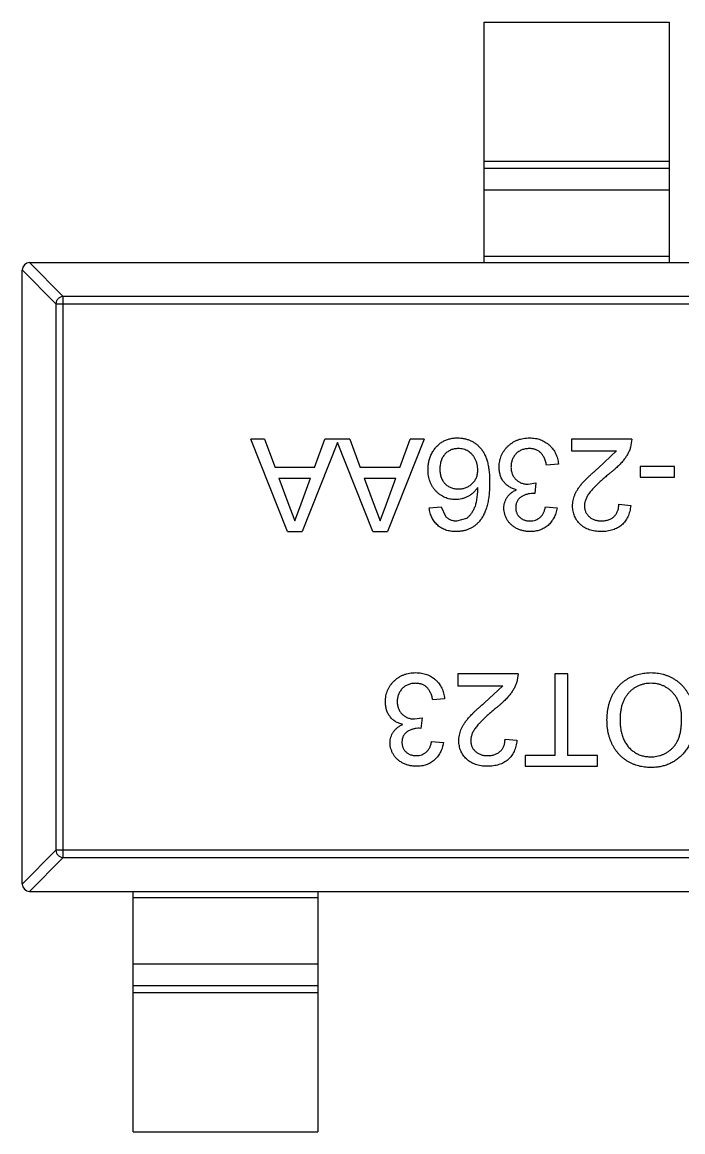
# Model space of a CAD drawing. Header units: millimetres. Extents: x -67 to 102, y -58 to 29.
# Drawn here: x 64.353 to 66.139, y -3.354 to -0.354 of the extents above; entities that cross this region are included whole.
import ezdxf

# ---------------------------------------------------------------- set-up
doc = ezdxf.new("R2010")
doc.units = ezdxf.units.MM
doc.header["$LTSCALE"] = 1.21
doc.header["$MEASUREMENT"] = 0
doc.layers.get('0').update_dxf_attribs({"linetype": 'CONTINUOUS'})

msp = doc.modelspace()

# ---------------------------------------------------------------- linework, layer by layer
at = {"color": 7, "linetype": 'Continuous'}
for p, q in [((65.6025, -1.0036), (65.6025, -0.3536)), ((65.6025, -0.3536), (66.1025, -0.3536)), ((66.1025, -0.3536), (66.1025, -1.0036)), ((65.6025, -0.7297), (66.1025, -0.7297)), ((66.1025, -0.7495), (65.6025, -0.7495)), ((66.1025, -0.8075), (65.6025, -0.8075)), ((65.6025, -0.9858), (66.1025, -0.9858)), ((64.3722, -1.0036), (64.4636, -1.095)), ((64.3725, -1.0036), (67.3325, -1.0036)), ((64.4439, -1.1147), (64.3525, -1.0233)), ((64.3525, -2.6836), (64.3525, -1.0236)), ((64.4636, -2.6122), (64.4636, -1.095)), ((67.2414, -1.095), (64.4636, -1.095)), ((64.4439, -1.1147), (64.4439, -2.5925)), ((64.4439, -1.1147), (67.2611, -1.1147)), ((65.0698, -1.7308), (64.9705, -1.4808)), ((65.0079, -1.4808), (64.9705, -1.4808)), ((65.0079, -1.4808), (65.0364, -1.5577)), ((65.205, -1.4903), (65.1095, -1.7308)), ((65.1429, -1.5577), (65.1714, -1.4808)), ((65.2387, -1.4808), (65.1714, -1.4808)), ((65.3006, -1.7308), (65.205, -1.4903)), ((65.2387, -1.4808), (65.2671, -1.5577)), ((65.4396, -1.4808), (65.3403, -1.7308)), ((65.3737, -1.5577), (65.4022, -1.4808)), ((65.4396, -1.4808), (65.4022, -1.4808)), ((65.8381, -1.4808), (65.8381, -1.5128)), ((66.0015, -1.4808), (65.8381, -1.4808)), ((66.0015, -1.4808), (65.9982, -1.503)), ((65.8381, -1.5128), (65.9604, -1.5128)), ((65.9106, -1.5592), (65.9604, -1.5128)), ((65.1429, -1.5577), (65.0364, -1.5577)), ((65.3737, -1.5577), (65.2671, -1.5577)), ((65.8028, -1.5481), (65.7708, -1.5513)), ((66.024, -1.5545), (66.024, -1.5834)), ((66.1169, -1.5545), (66.024, -1.5545)), ((66.1169, -1.5834), (66.1169, -1.5545)), ((65.047, -1.5866), (65.0713, -1.6523)), ((65.047, -1.5866), (65.1323, -1.5866)), ((65.1067, -1.6558), (65.1323, -1.5866)), ((65.2778, -1.5866), (65.3021, -1.6523)), ((65.2778, -1.5866), (65.3631, -1.5866)), ((65.3375, -1.6558), (65.3631, -1.5866)), ((66.024, -1.5834), (66.1169, -1.5834)), ((65.7215, -1.6028), (65.7422, -1.5994)), ((65.7422, -1.5994), (65.7389, -1.6282)), ((65.7389, -1.6282), (65.7343, -1.6279)), ((65.0713, -1.6523), (65.0897, -1.7019)), ((65.0897, -1.7019), (65.1067, -1.6558)), ((65.3021, -1.6523), (65.3204, -1.7019)), ((65.3204, -1.7019), (65.3375, -1.6558)), ((65.4534, -1.6667), (65.4855, -1.6635)), ((65.4855, -1.6635), (65.4971, -1.6891)), ((65.7675, -1.6635), (65.7996, -1.6667)), ((65.9663, -1.6571), (65.9983, -1.6603)), ((65.5277, -1.7019), (65.555, -1.6945)), ((65.0698, -1.7308), (65.1095, -1.7308)), ((65.3006, -1.7308), (65.3403, -1.7308)), ((65.5304, -2.1154), (65.5304, -2.1475)), ((65.6938, -2.1154), (65.5304, -2.1154)), ((65.6938, -2.1154), (65.6905, -2.1376)), ((65.7932, -2.1154), (65.7932, -2.3366)), ((65.8284, -2.1154), (65.7932, -2.1154)), ((65.8284, -2.3366), (65.8284, -2.1154)), ((65.5304, -2.1475), (65.6527, -2.1475)), ((65.6029, -2.1938), (65.6527, -2.1475)), ((65.4951, -2.1827), (65.4631, -2.1859)), ((65.4138, -2.2374), (65.4345, -2.234)), ((65.4345, -2.234), (65.4312, -2.2628)), ((65.4312, -2.2628), (65.4266, -2.2625)), ((65.4599, -2.2981), (65.4919, -2.3013)), ((65.6586, -2.2917), (65.6906, -2.2949)), ((65.7131, -2.3366), (65.7131, -2.3654)), ((65.7932, -2.3366), (65.7131, -2.3366)), ((65.9086, -2.3366), (65.8284, -2.3366)), ((65.9086, -2.3654), (65.9086, -2.3366)), ((65.7131, -2.3654), (65.9086, -2.3654)), ((64.3525, -2.6839), (64.4439, -2.5925)), ((67.2611, -2.5925), (64.4439, -2.5925)), ((64.4636, -2.6122), (64.3722, -2.7036)), ((64.4636, -2.6122), (67.2414, -2.6122)), ((64.3725, -2.7036), (67.3325, -2.7036)), ((64.6525, -3.3536), (64.6525, -2.7036)), ((65.1525, -2.7214), (64.6525, -2.7214)), ((65.1525, -2.7036), (65.1525, -3.3536)), ((64.6525, -2.8996), (65.1525, -2.8996)), ((64.6525, -2.9576), (65.1525, -2.9576)), ((65.1525, -2.9774), (64.6525, -2.9774)), ((64.6525, -3.3536), (65.1525, -3.3536))]:
    msp.add_line(p, q, dxfattribs=at)
for centre, start, end in [((64.3725, -1.0236), 90, 180), ((64.3725, -2.6836), 180, 270)]:
    msp.add_arc(centre, 0.02, start, end, dxfattribs=at)
for points, knots in [([(64.4636, -1.095), (64.4611, -1.0951), (64.456, -1.0962), (64.4496, -1.1006), (64.4452, -1.1071), (64.444, -1.1122), (64.4439, -1.1147)], [0, 0, 0, 0, 0.249032, 0.5, 0.750968, 1, 1, 1, 1]), ([(65.4502, -1.5631), (65.4504, -1.5593), (65.4506, -1.5516), (65.4526, -1.5404), (65.4558, -1.5296), (65.4596, -1.521), (65.4631, -1.5144), (65.466, -1.5098), (65.4692, -1.5055), (65.4725, -1.5014), (65.4763, -1.4977), (65.4801, -1.4943), (65.4843, -1.4912), (65.4886, -1.4883), (65.4932, -1.4858), (65.4979, -1.4836), (65.5027, -1.4817), (65.5077, -1.4802), (65.5129, -1.479), (65.5182, -1.4782), (65.5237, -1.4777), (65.5274, -1.4776), (65.5293, -1.4776)], [0, 0, 0, 0, 0.088899, 0.17544, 0.261633, 0.34801, 0.390819, 0.432814, 0.473776, 0.514166, 0.554107, 0.594121, 0.63362, 0.673585, 0.71348, 0.75336, 0.792891, 0.833007, 0.873643, 0.914893, 0.95695, 1, 1, 1, 1]), ([(65.5293, -1.4776), (65.5324, -1.4777), (65.5386, -1.4778), (65.5477, -1.4792), (65.5563, -1.4814), (65.5645, -1.4845), (65.5722, -1.4884), (65.5795, -1.4932), (65.5863, -1.499), (65.5927, -1.5056), (65.5985, -1.5132), (65.6034, -1.522), (65.6076, -1.5319), (65.6111, -1.5429), (65.6137, -1.555), (65.6155, -1.5683), (65.6167, -1.5827), (65.6168, -1.5927), (65.6169, -1.5978)], [0, 0, 0, 0, 0.056157, 0.110133, 0.162537, 0.213912, 0.265146, 0.31651, 0.369179, 0.423123, 0.479276, 0.538691, 0.601978, 0.670125, 0.74365, 0.82281, 0.908261, 1, 1, 1, 1]), ([(65.6425, -1.556), (65.6426, -1.5533), (65.6427, -1.548), (65.6439, -1.5403), (65.6457, -1.5328), (65.6483, -1.5257), (65.6516, -1.5188), (65.6556, -1.5123), (65.6604, -1.5061), (65.6659, -1.5003), (65.6718, -1.4949), (65.6783, -1.4903), (65.6851, -1.4864), (65.6924, -1.4832), (65.7, -1.4806), (65.708, -1.4788), (65.7164, -1.4778), (65.7221, -1.4777), (65.725, -1.4776)], [0, 0, 0, 0, 0.063503, 0.124805, 0.18492, 0.244376, 0.303775, 0.364133, 0.425376, 0.488388, 0.551743, 0.61386, 0.67564, 0.737737, 0.800417, 0.864658, 0.930985, 1, 1, 1, 1]), ([(65.725, -1.4776), (65.7277, -1.4776), (65.7328, -1.4777), (65.7404, -1.4787), (65.7476, -1.4802), (65.7545, -1.4824), (65.7611, -1.4851), (65.7672, -1.4886), (65.7731, -1.4925), (65.7786, -1.4971), (65.7836, -1.5022), (65.7881, -1.5077), (65.792, -1.5136), (65.7954, -1.5197), (65.7981, -1.5263), (65.8003, -1.5333), (65.8019, -1.5405), (65.8025, -1.5456), (65.8028, -1.5481)], [0, 0, 0, 0, 0.067794, 0.133464, 0.196934, 0.258481, 0.319787, 0.380431, 0.44099, 0.502867, 0.564806, 0.625526, 0.685604, 0.746041, 0.807347, 0.869717, 0.93379, 1, 1, 1, 1]), ([(65.5317, -1.5064), (65.5299, -1.5065), (65.5264, -1.5066), (65.5213, -1.5073), (65.5165, -1.5084), (65.5118, -1.5101), (65.5075, -1.5122), (65.5034, -1.5148), (65.4995, -1.5178), (65.496, -1.5214), (65.4928, -1.5253), (65.49, -1.5295), (65.4875, -1.5341), (65.4857, -1.5391), (65.4842, -1.5444), (65.483, -1.55), (65.4824, -1.5559), (65.4823, -1.56), (65.4823, -1.5621)], [0, 0, 0, 0, 0.063965, 0.124854, 0.184383, 0.242748, 0.2999, 0.357059, 0.415719, 0.475258, 0.535508, 0.596291, 0.657728, 0.721052, 0.786261, 0.853834, 0.925318, 1, 1, 1, 1]), ([(65.5849, -1.5638), (65.5848, -1.5613), (65.5846, -1.5563), (65.5832, -1.5489), (65.581, -1.5417), (65.578, -1.5347), (65.5742, -1.5282), (65.5698, -1.5225), (65.5647, -1.5176), (65.5591, -1.5135), (65.5529, -1.5103), (65.5463, -1.5081), (65.5391, -1.5067), (65.5342, -1.5065), (65.5317, -1.5064)], [0, 0, 0, 0, 0.086177, 0.171222, 0.257573, 0.34515, 0.431508, 0.513644, 0.593539, 0.672806, 0.752058, 0.831493, 0.913823, 1, 1, 1, 1]), ([(65.7239, -1.5064), (65.7221, -1.5065), (65.7185, -1.5065), (65.7133, -1.5073), (65.7084, -1.5083), (65.7038, -1.51), (65.6994, -1.512), (65.6953, -1.5144), (65.6915, -1.5173), (65.688, -1.5207), (65.6849, -1.5244), (65.6821, -1.5283), (65.6798, -1.5324), (65.6779, -1.5368), (65.6764, -1.5414), (65.6754, -1.5461), (65.6747, -1.5511), (65.6746, -1.5545), (65.6746, -1.5563)], [0, 0, 0, 0, 0.069461, 0.135658, 0.19962, 0.261651, 0.322053, 0.38234, 0.443223, 0.50493, 0.56682, 0.6276, 0.687476, 0.747351, 0.808174, 0.870133, 0.933721, 1, 1, 1, 1]), ([(65.7708, -1.5513), (65.7703, -1.5494), (65.7695, -1.5457), (65.7679, -1.5403), (65.7662, -1.5354), (65.7641, -1.5309), (65.7621, -1.5267), (65.7597, -1.5231), (65.7572, -1.5198), (65.7544, -1.5169), (65.7514, -1.5144), (65.7482, -1.5123), (65.7447, -1.5105), (65.741, -1.509), (65.7371, -1.5079), (65.7329, -1.507), (65.7285, -1.5065), (65.7254, -1.5065), (65.7239, -1.5064)], [0, 0, 0, 0, 0.082566, 0.15976, 0.233155, 0.301356, 0.365752, 0.426437, 0.484185, 0.539549, 0.593156, 0.647048, 0.701446, 0.757, 0.81384, 0.873058, 0.934963, 1, 1, 1, 1]), ([(65.9982, -1.503), (65.9971, -1.506), (65.9949, -1.5119), (65.9906, -1.5205), (65.9854, -1.5291), (65.9804, -1.536), (65.9758, -1.5416), (65.972, -1.546), (65.9677, -1.5504), (65.963, -1.555), (65.958, -1.5597), (65.9526, -1.5645), (65.9467, -1.5694), (65.9426, -1.5726), (65.9405, -1.5743)], [0, 0, 0, 0, 0.100388, 0.204407, 0.310686, 0.422157, 0.480685, 0.543238, 0.6095, 0.679555, 0.753841, 0.831641, 0.913813, 1, 1, 1, 1]), ([(65.6895, -1.6177), (65.6877, -1.6172), (65.6842, -1.6163), (65.6791, -1.6145), (65.6744, -1.6123), (65.6699, -1.6099), (65.6657, -1.607), (65.6618, -1.6038), (65.6583, -1.6003), (65.655, -1.5964), (65.652, -1.5923), (65.6495, -1.5878), (65.6474, -1.5832), (65.6455, -1.5782), (65.6442, -1.573), (65.6433, -1.5676), (65.6427, -1.5619), (65.6426, -1.558), (65.6425, -1.556)], [0, 0, 0, 0, 0.065828, 0.128938, 0.190858, 0.251186, 0.310974, 0.37005, 0.429672, 0.489507, 0.549975, 0.610075, 0.670915, 0.732909, 0.796711, 0.861825, 0.929892, 1, 1, 1, 1]), ([(65.6746, -1.5563), (65.6746, -1.5579), (65.6747, -1.5612), (65.6753, -1.5659), (65.6764, -1.5704), (65.6778, -1.5747), (65.6797, -1.5788), (65.6819, -1.5827), (65.6847, -1.5863), (65.6878, -1.5897), (65.6911, -1.5928), (65.6948, -1.5954), (65.6987, -1.5977), (65.7028, -1.5996), (65.7072, -1.601), (65.7117, -1.6021), (65.7165, -1.6027), (65.7198, -1.6027), (65.7215, -1.6028)], [0, 0, 0, 0, 0.067051, 0.13118, 0.193722, 0.254499, 0.314763, 0.375117, 0.436023, 0.498297, 0.560571, 0.621619, 0.681973, 0.742853, 0.804272, 0.867473, 0.932273, 1, 1, 1, 1]), ([(65.8413, -1.6618), (65.8413, -1.6593), (65.8415, -1.6544), (65.8426, -1.647), (65.8444, -1.6396), (65.8468, -1.6323), (65.8502, -1.6249), (65.8544, -1.6174), (65.8596, -1.6097), (65.8646, -1.6032), (65.8693, -1.5977), (65.8735, -1.5932), (65.8783, -1.5885), (65.8836, -1.5832), (65.8895, -1.5777), (65.896, -1.5718), (65.9031, -1.5656), (65.9081, -1.5614), (65.9106, -1.5592)], [0, 0, 0, 0, 0.057945, 0.116018, 0.174826, 0.234683, 0.296827, 0.364061, 0.436192, 0.51426, 0.556976, 0.604856, 0.657675, 0.715751, 0.77884, 0.847501, 0.921228, 1, 1, 1, 1]), ([(65.5241, -1.6443), (65.5216, -1.6442), (65.5166, -1.6441), (65.5094, -1.643), (65.5024, -1.6411), (65.4956, -1.6387), (65.4892, -1.6355), (65.4831, -1.6316), (65.4772, -1.6269), (65.4717, -1.6217), (65.4667, -1.6159), (65.4622, -1.6096), (65.4585, -1.6028), (65.4555, -1.5957), (65.4532, -1.5881), (65.4514, -1.5802), (65.4504, -1.5718), (65.4503, -1.566), (65.4502, -1.5631)], [0, 0, 0, 0, 0.061347, 0.121203, 0.179863, 0.238152, 0.296252, 0.35519, 0.415676, 0.478379, 0.541524, 0.603977, 0.666513, 0.729491, 0.79371, 0.859736, 0.928449, 1, 1, 1, 1]), ([(65.4823, -1.5621), (65.4823, -1.5641), (65.4824, -1.568), (65.4831, -1.5738), (65.4841, -1.5792), (65.4856, -1.5842), (65.4875, -1.589), (65.4899, -1.5934), (65.4926, -1.5975), (65.4959, -1.6012), (65.4994, -1.6045), (65.5033, -1.6075), (65.5075, -1.6099), (65.512, -1.612), (65.5168, -1.6135), (65.5219, -1.6146), (65.5273, -1.6153), (65.5311, -1.6154), (65.533, -1.6154)], [0, 0, 0, 0, 0.072229, 0.141252, 0.207439, 0.270245, 0.331238, 0.391254, 0.450152, 0.509008, 0.567734, 0.625726, 0.683708, 0.742407, 0.803094, 0.865865, 0.931379, 1, 1, 1, 1]), ([(65.533, -1.6154), (65.5347, -1.6154), (65.5382, -1.6153), (65.5434, -1.6146), (65.5483, -1.6135), (65.553, -1.6119), (65.5576, -1.6099), (65.5619, -1.6075), (65.566, -1.6045), (65.5698, -1.6012), (65.5734, -1.5975), (65.5765, -1.5935), (65.579, -1.5892), (65.5812, -1.5847), (65.5828, -1.5799), (65.584, -1.5747), (65.5847, -1.5694), (65.5848, -1.5657), (65.5849, -1.5638)], [0, 0, 0, 0, 0.064812, 0.127718, 0.189086, 0.249562, 0.309738, 0.370215, 0.431085, 0.493911, 0.55657, 0.617553, 0.678119, 0.739063, 0.801665, 0.864956, 0.93089, 1, 1, 1, 1]), ([(65.9405, -1.5743), (65.9373, -1.577), (65.9311, -1.5822), (65.9224, -1.5899), (65.9144, -1.5971), (65.9073, -1.6039), (65.901, -1.6102), (65.8955, -1.6159), (65.8908, -1.6211), (65.887, -1.626), (65.8837, -1.6307), (65.8809, -1.6352), (65.8786, -1.6397), (65.8767, -1.6441), (65.8752, -1.6485), (65.8741, -1.6529), (65.8734, -1.6572), (65.8734, -1.6601), (65.8733, -1.6615)], [0, 0, 0, 0, 0.11141, 0.214526, 0.309417, 0.396087, 0.474284, 0.544374, 0.60642, 0.660582, 0.709794, 0.756451, 0.800767, 0.843168, 0.884295, 0.923885, 0.962359, 1, 1, 1, 1]), ([(65.5849, -1.6113), (65.583, -1.614), (65.5793, -1.6192), (65.5727, -1.626), (65.5656, -1.6317), (65.5579, -1.6363), (65.5497, -1.6398), (65.5414, -1.6424), (65.5328, -1.644), (65.527, -1.6442), (65.5241, -1.6443)], [0, 0, 0, 0, 0.13549, 0.265229, 0.390778, 0.51542, 0.638317, 0.759642, 0.878902, 1, 1, 1, 1]), ([(65.555, -1.6945), (65.5571, -1.6928), (65.5614, -1.6893), (65.567, -1.6827), (65.572, -1.675), (65.5757, -1.6679), (65.5783, -1.6615), (65.58, -1.656), (65.5814, -1.65), (65.5826, -1.6433), (65.5835, -1.6362), (65.5843, -1.6284), (65.5847, -1.62), (65.5848, -1.6143), (65.5849, -1.6113)], [0, 0, 0, 0, 0.088609, 0.181893, 0.280787, 0.38702, 0.444107, 0.506454, 0.574396, 0.647656, 0.726426, 0.811458, 0.90278, 1, 1, 1, 1]), ([(65.6169, -1.5978), (65.6169, -1.6008), (65.6169, -1.6066), (65.6165, -1.6151), (65.616, -1.6233), (65.6152, -1.6312), (65.6143, -1.6389), (65.6131, -1.6462), (65.6118, -1.6532), (65.6102, -1.6598), (65.6084, -1.6663), (65.6063, -1.6723), (65.6041, -1.6781), (65.6016, -1.6836), (65.599, -1.6888), (65.5961, -1.6936), (65.593, -1.6982), (65.5908, -1.701), (65.5897, -1.7024)], [0, 0, 0, 0, 0.080034, 0.157854, 0.232564, 0.304731, 0.374384, 0.441663, 0.506048, 0.568692, 0.628715, 0.687238, 0.743227, 0.797567, 0.850239, 0.901629, 0.951067, 1, 1, 1, 1]), ([(65.6554, -1.6672), (65.6555, -1.6646), (65.6557, -1.6595), (65.6573, -1.652), (65.6601, -1.6449), (65.6638, -1.6382), (65.6687, -1.632), (65.6746, -1.6264), (65.6816, -1.6215), (65.6868, -1.619), (65.6895, -1.6177)], [0, 0, 0, 0, 0.121951, 0.240787, 0.35855, 0.479066, 0.601519, 0.727551, 0.859932, 1, 1, 1, 1]), ([(65.7343, -1.6279), (65.7313, -1.628), (65.7256, -1.6282), (65.7171, -1.63), (65.7091, -1.6329), (65.703, -1.6364), (65.6984, -1.6396), (65.6955, -1.6425), (65.6929, -1.6456), (65.691, -1.6492), (65.6893, -1.653), (65.6883, -1.6571), (65.6875, -1.6616), (65.6874, -1.6646), (65.6874, -1.6662)], [0, 0, 0, 0, 0.129789, 0.254605, 0.378435, 0.50292, 0.565018, 0.624848, 0.683448, 0.742765, 0.802757, 0.86522, 0.930779, 1, 1, 1, 1]), ([(65.5256, -1.7308), (65.5232, -1.7307), (65.5184, -1.7307), (65.5114, -1.7299), (65.5047, -1.7285), (65.4983, -1.7267), (65.4923, -1.7242), (65.4867, -1.7213), (65.4813, -1.7179), (65.4764, -1.7138), (65.4718, -1.7094), (65.4677, -1.7045), (65.4641, -1.6992), (65.461, -1.6935), (65.4583, -1.6874), (65.4562, -1.6808), (65.4545, -1.6739), (65.4538, -1.6691), (65.4534, -1.6667)], [0, 0, 0, 0, 0.068499, 0.134572, 0.198208, 0.259784, 0.319951, 0.379508, 0.438814, 0.498497, 0.558182, 0.617438, 0.677522, 0.737959, 0.80033, 0.86409, 0.930622, 1, 1, 1, 1]), ([(65.7265, -1.7308), (65.7232, -1.7307), (65.7168, -1.7305), (65.7074, -1.7288), (65.6984, -1.7261), (65.6898, -1.7224), (65.6819, -1.7178), (65.675, -1.7123), (65.669, -1.7059), (65.6641, -1.6989), (65.6602, -1.6914), (65.6574, -1.6835), (65.6557, -1.6755), (65.6555, -1.67), (65.6554, -1.6672)], [0, 0, 0, 0, 0.092054, 0.181008, 0.26913, 0.357137, 0.443549, 0.526433, 0.607453, 0.688385, 0.767854, 0.845531, 0.922529, 1, 1, 1, 1]), ([(65.6874, -1.6662), (65.6874, -1.6675), (65.6875, -1.6699), (65.688, -1.6736), (65.6889, -1.677), (65.69, -1.6803), (65.6915, -1.6835), (65.6934, -1.6864), (65.6955, -1.6892), (65.6981, -1.6918), (65.7008, -1.6942), (65.7038, -1.6963), (65.7069, -1.6981), (65.7103, -1.6994), (65.7138, -1.7006), (65.7175, -1.7014), (65.7214, -1.7019), (65.7241, -1.7019), (65.7255, -1.7019)], [0, 0, 0, 0, 0.065093, 0.127304, 0.188122, 0.247131, 0.306077, 0.365678, 0.426103, 0.487841, 0.550317, 0.611805, 0.672737, 0.734883, 0.79768, 0.862475, 0.929775, 1, 1, 1, 1]), ([(65.7255, -1.7019), (65.7282, -1.7018), (65.7333, -1.7016), (65.7408, -1.6998), (65.7475, -1.6967), (65.7525, -1.6932), (65.756, -1.6898), (65.7584, -1.6869), (65.7606, -1.6838), (65.7625, -1.6803), (65.7641, -1.6765), (65.7656, -1.6725), (65.7667, -1.6681), (65.7673, -1.665), (65.7675, -1.6635)], [0, 0, 0, 0, 0.127797, 0.246795, 0.362284, 0.477652, 0.536237, 0.59559, 0.656344, 0.719085, 0.784349, 0.852876, 0.924551, 1, 1, 1, 1]), ([(65.7996, -1.6667), (65.7991, -1.6692), (65.7981, -1.674), (65.7961, -1.681), (65.7937, -1.6876), (65.7907, -1.6938), (65.7874, -1.6995), (65.7837, -1.7048), (65.7795, -1.7097), (65.7748, -1.7141), (65.7698, -1.718), (65.7645, -1.7215), (65.7589, -1.7243), (65.753, -1.7267), (65.7468, -1.7286), (65.7403, -1.7298), (65.7335, -1.7307), (65.7288, -1.7308), (65.7265, -1.7308)], [0, 0, 0, 0, 0.071036, 0.139343, 0.204958, 0.268332, 0.330129, 0.390664, 0.450861, 0.510587, 0.570374, 0.629455, 0.687994, 0.747581, 0.807839, 0.870034, 0.93381, 1, 1, 1, 1]), ([(65.9182, -1.7308), (65.9153, -1.7307), (65.9097, -1.7306), (65.9015, -1.7297), (65.8937, -1.7281), (65.8864, -1.726), (65.8796, -1.7232), (65.8732, -1.7197), (65.8673, -1.7157), (65.8619, -1.7111), (65.8571, -1.706), (65.8529, -1.7005), (65.8493, -1.6948), (65.8463, -1.6888), (65.844, -1.6825), (65.8425, -1.6758), (65.8414, -1.6689), (65.8413, -1.6642), (65.8413, -1.6618)], [0, 0, 0, 0, 0.074712, 0.145539, 0.213339, 0.278615, 0.342094, 0.40389, 0.465063, 0.526577, 0.587328, 0.64638, 0.704345, 0.761672, 0.819418, 0.878039, 0.937796, 1, 1, 1, 1]), ([(65.8733, -1.6615), (65.8734, -1.6629), (65.8734, -1.6656), (65.8741, -1.6697), (65.875, -1.6736), (65.8764, -1.6772), (65.8782, -1.6808), (65.8804, -1.6841), (65.883, -1.6873), (65.8859, -1.6903), (65.8891, -1.6931), (65.8927, -1.6954), (65.8965, -1.6975), (65.9005, -1.6991), (65.9048, -1.7004), (65.9093, -1.7013), (65.914, -1.7018), (65.9172, -1.7019), (65.9189, -1.7019)], [0, 0, 0, 0, 0.061762, 0.121174, 0.179421, 0.236843, 0.294322, 0.353191, 0.412721, 0.474522, 0.537057, 0.599591, 0.662367, 0.725246, 0.790316, 0.857724, 0.927232, 1, 1, 1, 1]), ([(65.9983, -1.6603), (65.998, -1.6631), (65.9974, -1.6685), (65.9958, -1.6764), (65.9935, -1.6837), (65.9909, -1.6906), (65.9875, -1.6969), (65.9837, -1.7028), (65.9793, -1.708), (65.9743, -1.7128), (65.9689, -1.7171), (65.963, -1.7208), (65.9566, -1.7239), (65.9498, -1.7264), (65.9425, -1.7284), (65.9348, -1.7298), (65.9266, -1.7306), (65.921, -1.7307), (65.9182, -1.7308)], [0, 0, 0, 0, 0.070675, 0.137493, 0.201473, 0.262869, 0.32255, 0.380737, 0.43822, 0.495487, 0.553484, 0.611346, 0.670644, 0.731587, 0.794183, 0.859445, 0.928208, 1, 1, 1, 1]), ([(65.9189, -1.7019), (65.9206, -1.7019), (65.924, -1.7018), (65.929, -1.7013), (65.9337, -1.7004), (65.9382, -1.6991), (65.9424, -1.6974), (65.9463, -1.6953), (65.9499, -1.6929), (65.9533, -1.6901), (65.9563, -1.687), (65.959, -1.6836), (65.9612, -1.6798), (65.963, -1.6758), (65.9645, -1.6716), (65.9655, -1.667), (65.9661, -1.6621), (65.9662, -1.6588), (65.9663, -1.6571)], [0, 0, 0, 0, 0.070696, 0.138358, 0.20337, 0.2657, 0.327256, 0.386512, 0.445858, 0.505173, 0.56378, 0.622343, 0.680824, 0.739795, 0.800801, 0.864239, 0.930631, 1, 1, 1, 1]), ([(65.4971, -1.6891), (65.4981, -1.6901), (65.5002, -1.6922), (65.5036, -1.6948), (65.5071, -1.697), (65.5109, -1.6988), (65.5148, -1.7002), (65.519, -1.7012), (65.5233, -1.7018), (65.5262, -1.7019), (65.5277, -1.7019)], [0, 0, 0, 0, 0.128545, 0.252818, 0.375212, 0.497113, 0.618546, 0.742222, 0.869458, 1, 1, 1, 1]), ([(65.5897, -1.7024), (65.5876, -1.7047), (65.5837, -1.7091), (65.5769, -1.7149), (65.5696, -1.7199), (65.5618, -1.7239), (65.5535, -1.727), (65.5446, -1.7292), (65.5353, -1.7305), (65.5289, -1.7307), (65.5256, -1.7308)], [0, 0, 0, 0, 0.125625, 0.247619, 0.368528, 0.488104, 0.609878, 0.735382, 0.864448, 1, 1, 1, 1]), ([(65.3349, -2.1906), (65.3349, -2.1879), (65.335, -2.1826), (65.3362, -2.1749), (65.338, -2.1674), (65.3406, -2.1603), (65.3439, -2.1534), (65.3479, -2.1469), (65.3527, -2.1407), (65.3582, -2.1349), (65.3641, -2.1295), (65.3706, -2.1249), (65.3774, -2.121), (65.3847, -2.1178), (65.3923, -2.1153), (65.4003, -2.1135), (65.4087, -2.1124), (65.4144, -2.1123), (65.4173, -2.1122)], [0, 0, 0, 0, 0.063503, 0.124805, 0.18492, 0.244376, 0.303775, 0.364133, 0.425376, 0.488388, 0.551743, 0.61386, 0.67564, 0.737737, 0.800417, 0.864658, 0.930985, 1, 1, 1, 1]), ([(65.4173, -2.1122), (65.42, -2.1123), (65.4251, -2.1123), (65.4327, -2.1134), (65.4399, -2.1148), (65.4468, -2.117), (65.4534, -2.1197), (65.4596, -2.1232), (65.4654, -2.1272), (65.4709, -2.1318), (65.4759, -2.1368), (65.4804, -2.1423), (65.4843, -2.1482), (65.4877, -2.1543), (65.4904, -2.1609), (65.4926, -2.1679), (65.4942, -2.1752), (65.4948, -2.1802), (65.4951, -2.1827)], [0, 0, 0, 0, 0.067794, 0.133464, 0.196934, 0.258481, 0.319787, 0.380431, 0.44099, 0.502867, 0.564806, 0.625526, 0.685604, 0.746041, 0.807347, 0.869717, 0.93379, 1, 1, 1, 1]), ([(65.9342, -2.24), (65.9343, -2.2369), (65.9344, -2.2308), (65.9351, -2.2217), (65.9363, -2.2129), (65.9379, -2.2043), (65.9401, -2.196), (65.9427, -2.1879), (65.9458, -2.1801), (65.9493, -2.1725), (65.9533, -2.1653), (65.9577, -2.1586), (65.9626, -2.1522), (65.9677, -2.1463), (65.9734, -2.1409), (65.9794, -2.136), (65.9858, -2.1314), (65.9926, -2.1274), (65.9996, -2.1239), (66.0068, -2.1207), (66.0141, -2.1181), (66.0216, -2.1159), (66.0292, -2.1143), (66.0369, -2.1131), (66.0448, -2.1124), (66.0501, -2.1123), (66.0528, -2.1122)], [0, 0, 0, 0, 0.04756, 0.093962, 0.139112, 0.183626, 0.227457, 0.270703, 0.313611, 0.35626, 0.398366, 0.439557, 0.480045, 0.519888, 0.559658, 0.599421, 0.639208, 0.679668, 0.72002, 0.759859, 0.79956, 0.839199, 0.878956, 0.918794, 0.959083, 1, 1, 1, 1]), ([(66.0528, -2.1122), (66.0557, -2.1122), (66.0614, -2.1123), (66.0698, -2.1132), (66.078, -2.1145), (66.086, -2.1163), (66.0937, -2.1187), (66.1012, -2.1216), (66.1085, -2.125), (66.1154, -2.129), (66.1221, -2.1334), (66.1284, -2.1382), (66.1343, -2.1434), (66.1396, -2.1491), (66.1447, -2.155), (66.1493, -2.1614), (66.1535, -2.1681), (66.1572, -2.1752), (66.1606, -2.1825), (66.1634, -2.19), (66.1659, -2.1976), (66.1679, -2.2053), (66.1695, -2.2131), (66.1705, -2.221), (66.1713, -2.229), (66.1714, -2.2344), (66.1714, -2.2371)], [0, 0, 0, 0, 0.044697, 0.088534, 0.131409, 0.173814, 0.215715, 0.257247, 0.298848, 0.340604, 0.382029, 0.42297, 0.463632, 0.504048, 0.544591, 0.584964, 0.626265, 0.667979, 0.709943, 0.751382, 0.792619, 0.833948, 0.875008, 0.916446, 0.957907, 1, 1, 1, 1]), ([(65.4162, -2.141), (65.4144, -2.1411), (65.4108, -2.1411), (65.4056, -2.1419), (65.4007, -2.1429), (65.3961, -2.1446), (65.3917, -2.1466), (65.3876, -2.1491), (65.3838, -2.152), (65.3803, -2.1553), (65.3772, -2.159), (65.3744, -2.1629), (65.3721, -2.1671), (65.3702, -2.1714), (65.3687, -2.176), (65.3677, -2.1807), (65.367, -2.1857), (65.3669, -2.1891), (65.3669, -2.1909)], [0, 0, 0, 0, 0.069461, 0.135658, 0.19962, 0.261651, 0.322053, 0.38234, 0.443223, 0.50493, 0.56682, 0.6276, 0.687476, 0.747351, 0.808174, 0.870133, 0.933721, 1, 1, 1, 1]), ([(65.4631, -2.1859), (65.4626, -2.184), (65.4618, -2.1803), (65.4602, -2.1749), (65.4585, -2.17), (65.4565, -2.1655), (65.4544, -2.1614), (65.452, -2.1577), (65.4495, -2.1544), (65.4467, -2.1515), (65.4437, -2.1491), (65.4405, -2.1469), (65.437, -2.1451), (65.4333, -2.1436), (65.4294, -2.1425), (65.4252, -2.1416), (65.4208, -2.1411), (65.4177, -2.1411), (65.4162, -2.141)], [0, 0, 0, 0, 0.082566, 0.15976, 0.233155, 0.301356, 0.365752, 0.426437, 0.484185, 0.539549, 0.593156, 0.647048, 0.701446, 0.757, 0.81384, 0.873058, 0.934963, 1, 1, 1, 1]), ([(65.6905, -2.1376), (65.6894, -2.1406), (65.6873, -2.1465), (65.6829, -2.1551), (65.6777, -2.1637), (65.6727, -2.1707), (65.6681, -2.1762), (65.6643, -2.1806), (65.66, -2.185), (65.6553, -2.1896), (65.6503, -2.1943), (65.6449, -2.1991), (65.639, -2.204), (65.6349, -2.2072), (65.6328, -2.2089)], [0, 0, 0, 0, 0.100388, 0.204407, 0.310686, 0.422157, 0.480685, 0.543238, 0.6095, 0.679555, 0.753841, 0.831641, 0.913813, 1, 1, 1, 1]), ([(66.053, -2.141), (66.05, -2.1411), (66.0442, -2.1413), (66.0356, -2.1425), (66.0275, -2.1446), (66.0197, -2.1473), (66.0124, -2.1511), (66.0054, -2.1555), (65.999, -2.1608), (65.9928, -2.1668), (65.9874, -2.1736), (65.9825, -2.1811), (65.9785, -2.1894), (65.9751, -2.1982), (65.9726, -2.2078), (65.9708, -2.218), (65.9696, -2.2289), (65.9695, -2.2364), (65.9695, -2.2403)], [0, 0, 0, 0, 0.061055, 0.119545, 0.176806, 0.232956, 0.288583, 0.344667, 0.401662, 0.46054, 0.520477, 0.581213, 0.643431, 0.707961, 0.775371, 0.846414, 0.921152, 1, 1, 1, 1]), ([(66.1361, -2.2367), (66.1361, -2.2331), (66.136, -2.2261), (66.1348, -2.2158), (66.1329, -2.2061), (66.1304, -2.197), (66.127, -2.1885), (66.123, -2.1806), (66.1181, -2.1733), (66.1126, -2.1666), (66.1065, -2.1606), (66.1, -2.1553), (66.093, -2.1509), (66.0858, -2.1473), (66.0781, -2.1445), (66.07, -2.1425), (66.0616, -2.1413), (66.0559, -2.1411), (66.053, -2.141)], [0, 0, 0, 0, 0.075964, 0.148125, 0.217201, 0.2833, 0.347202, 0.4093, 0.470426, 0.531588, 0.591739, 0.650258, 0.707303, 0.764208, 0.821148, 0.879119, 0.938423, 1, 1, 1, 1]), ([(65.3818, -2.2523), (65.38, -2.2518), (65.3765, -2.2509), (65.3714, -2.2491), (65.3667, -2.2469), (65.3622, -2.2445), (65.358, -2.2416), (65.3541, -2.2385), (65.3506, -2.2349), (65.3473, -2.231), (65.3443, -2.2269), (65.3418, -2.2224), (65.3397, -2.2178), (65.3379, -2.2128), (65.3365, -2.2076), (65.3356, -2.2022), (65.335, -2.1965), (65.3349, -2.1926), (65.3349, -2.1906)], [0, 0, 0, 0, 0.065828, 0.128938, 0.190858, 0.251186, 0.310974, 0.37005, 0.429672, 0.489507, 0.549975, 0.610075, 0.670915, 0.732909, 0.796711, 0.861825, 0.929892, 1, 1, 1, 1]), ([(65.3669, -2.1909), (65.3669, -2.1925), (65.367, -2.1958), (65.3676, -2.2005), (65.3687, -2.205), (65.3701, -2.2093), (65.372, -2.2134), (65.3742, -2.2173), (65.377, -2.2209), (65.3801, -2.2243), (65.3835, -2.2274), (65.3871, -2.23), (65.391, -2.2323), (65.3951, -2.2342), (65.3995, -2.2356), (65.404, -2.2367), (65.4088, -2.2373), (65.4121, -2.2374), (65.4138, -2.2374)], [0, 0, 0, 0, 0.067051, 0.13118, 0.193722, 0.254499, 0.314763, 0.375117, 0.436023, 0.498297, 0.560571, 0.621619, 0.681973, 0.742853, 0.804272, 0.867473, 0.932273, 1, 1, 1, 1]), ([(65.5336, -2.2964), (65.5336, -2.2939), (65.5338, -2.289), (65.5349, -2.2816), (65.5367, -2.2742), (65.5391, -2.2669), (65.5425, -2.2595), (65.5467, -2.252), (65.5519, -2.2444), (65.557, -2.2378), (65.5616, -2.2324), (65.5658, -2.2279), (65.5706, -2.2231), (65.5759, -2.2178), (65.5818, -2.2123), (65.5883, -2.2064), (65.5954, -2.2002), (65.6004, -2.196), (65.6029, -2.1938)], [0, 0, 0, 0, 0.057945, 0.116018, 0.174826, 0.234683, 0.296827, 0.364061, 0.436192, 0.51426, 0.556976, 0.604856, 0.657675, 0.715751, 0.77884, 0.847501, 0.921228, 1, 1, 1, 1]), ([(65.6328, -2.2089), (65.6296, -2.2116), (65.6234, -2.2168), (65.6147, -2.2246), (65.6067, -2.2317), (65.5996, -2.2385), (65.5933, -2.2448), (65.5878, -2.2505), (65.5831, -2.2558), (65.5793, -2.2607), (65.576, -2.2653), (65.5732, -2.2698), (65.5709, -2.2743), (65.569, -2.2787), (65.5675, -2.2831), (65.5664, -2.2875), (65.5657, -2.2918), (65.5657, -2.2947), (65.5656, -2.2961)], [0, 0, 0, 0, 0.11141, 0.214526, 0.309417, 0.396087, 0.474284, 0.544374, 0.60642, 0.660582, 0.709794, 0.756451, 0.800767, 0.843168, 0.884295, 0.923885, 0.962359, 1, 1, 1, 1]), ([(66.0527, -2.3686), (66.0498, -2.3686), (66.0442, -2.3685), (66.0359, -2.3677), (66.0279, -2.3664), (66.02, -2.3646), (66.0124, -2.3623), (66.0049, -2.3595), (65.9977, -2.3561), (65.9907, -2.3523), (65.984, -2.348), (65.9777, -2.3433), (65.9719, -2.3381), (65.9663, -2.3326), (65.9613, -2.3267), (65.9566, -2.3204), (65.9524, -2.3136), (65.9486, -2.3065), (65.9452, -2.299), (65.9423, -2.2913), (65.9398, -2.2834), (65.9377, -2.2752), (65.9362, -2.2667), (65.935, -2.258), (65.9344, -2.2491), (65.9343, -2.2431), (65.9342, -2.24)], [0, 0, 0, 0, 0.043099, 0.085587, 0.126908, 0.167967, 0.20845, 0.249025, 0.289281, 0.33001, 0.370598, 0.410466, 0.450033, 0.489688, 0.529116, 0.569037, 0.609703, 0.650759, 0.692509, 0.734219, 0.776707, 0.819552, 0.863351, 0.907839, 0.953334, 1, 1, 1, 1]), ([(65.9695, -2.2403), (65.9695, -2.2427), (65.9695, -2.2476), (65.9701, -2.2547), (65.9708, -2.2616), (65.9719, -2.2683), (65.9734, -2.2748), (65.975, -2.281), (65.9771, -2.287), (65.9795, -2.2927), (65.9821, -2.2981), (65.9851, -2.3033), (65.9883, -2.3081), (65.9918, -2.3126), (65.9957, -2.3168), (65.9998, -2.3206), (66.0043, -2.3242), (66.0089, -2.3274), (66.0138, -2.3304), (66.0189, -2.3329), (66.0241, -2.335), (66.0295, -2.3367), (66.035, -2.3381), (66.0407, -2.3391), (66.0465, -2.3396), (66.0505, -2.3397), (66.0525, -2.3398)], [0, 0, 0, 0, 0.050852, 0.099752, 0.147438, 0.194086, 0.239171, 0.28334, 0.326577, 0.368936, 0.410572, 0.451051, 0.490877, 0.530044, 0.568937, 0.607578, 0.64642, 0.685679, 0.724799, 0.763513, 0.802173, 0.84074, 0.879649, 0.919071, 0.959098, 1, 1, 1, 1]), ([(66.0525, -2.3398), (66.0553, -2.3397), (66.0608, -2.3396), (66.069, -2.3384), (66.0768, -2.3365), (66.0844, -2.334), (66.0917, -2.3306), (66.0986, -2.3265), (66.1053, -2.3217), (66.1116, -2.3161), (66.1175, -2.3097), (66.1225, -2.3021), (66.1267, -2.2936), (66.1302, -2.2842), (66.1329, -2.2737), (66.1348, -2.2622), (66.1359, -2.2498), (66.1361, -2.2412), (66.1361, -2.2367)], [0, 0, 0, 0, 0.055943, 0.110382, 0.164048, 0.216759, 0.269601, 0.323009, 0.377581, 0.433449, 0.490922, 0.550625, 0.613117, 0.679861, 0.751358, 0.828261, 0.910795, 1, 1, 1, 1]), ([(66.1714, -2.2371), (66.1713, -2.2421), (66.1711, -2.2519), (66.1696, -2.2661), (66.167, -2.2795), (66.1633, -2.292), (66.1587, -2.3037), (66.153, -2.3147), (66.1462, -2.3247), (66.1384, -2.3338), (66.1298, -2.3419), (66.1206, -2.3491), (66.1108, -2.3552), (66.1003, -2.3601), (66.0892, -2.3639), (66.0776, -2.3666), (66.0653, -2.3683), (66.0569, -2.3685), (66.0527, -2.3686)], [0, 0, 0, 0, 0.075226, 0.146575, 0.2145, 0.27953, 0.342403, 0.403496, 0.463762, 0.523864, 0.583252, 0.641302, 0.698898, 0.756295, 0.814628, 0.874325, 0.935783, 1, 1, 1, 1]), ([(65.3477, -2.3019), (65.3478, -2.2993), (65.348, -2.2941), (65.3496, -2.2866), (65.3524, -2.2795), (65.3561, -2.2728), (65.361, -2.2666), (65.3669, -2.2611), (65.3739, -2.2561), (65.3791, -2.2536), (65.3818, -2.2523)], [0, 0, 0, 0, 0.121951, 0.240787, 0.35855, 0.479066, 0.601519, 0.727551, 0.859932, 1, 1, 1, 1]), ([(65.4266, -2.2625), (65.4237, -2.2626), (65.4179, -2.2628), (65.4094, -2.2647), (65.4015, -2.2675), (65.3953, -2.271), (65.3907, -2.2742), (65.3878, -2.2772), (65.3852, -2.2803), (65.3833, -2.2838), (65.3816, -2.2876), (65.3806, -2.2917), (65.3798, -2.2962), (65.3798, -2.2992), (65.3797, -2.3008)], [0, 0, 0, 0, 0.129789, 0.254605, 0.378435, 0.50292, 0.565018, 0.624848, 0.683448, 0.742765, 0.802757, 0.86522, 0.930779, 1, 1, 1, 1]), ([(65.4188, -2.3654), (65.4155, -2.3653), (65.4091, -2.3651), (65.3997, -2.3634), (65.3907, -2.3607), (65.3822, -2.357), (65.3743, -2.3524), (65.3673, -2.3469), (65.3613, -2.3406), (65.3564, -2.3335), (65.3526, -2.326), (65.3497, -2.3182), (65.348, -2.3101), (65.3478, -2.3046), (65.3477, -2.3019)], [0, 0, 0, 0, 0.092054, 0.181008, 0.26913, 0.357137, 0.443549, 0.526433, 0.607453, 0.688385, 0.767854, 0.845531, 0.922529, 1, 1, 1, 1]), ([(65.3797, -2.3008), (65.3798, -2.3021), (65.3798, -2.3046), (65.3803, -2.3082), (65.3812, -2.3117), (65.3823, -2.315), (65.3838, -2.3181), (65.3857, -2.321), (65.3878, -2.3239), (65.3904, -2.3264), (65.3931, -2.3288), (65.3961, -2.3309), (65.3992, -2.3327), (65.4026, -2.3341), (65.4061, -2.3352), (65.4098, -2.336), (65.4137, -2.3365), (65.4164, -2.3365), (65.4178, -2.3366)], [0, 0, 0, 0, 0.065093, 0.127304, 0.188122, 0.247131, 0.306077, 0.365678, 0.426103, 0.487841, 0.550317, 0.611805, 0.672737, 0.734883, 0.79768, 0.862475, 0.929775, 1, 1, 1, 1]), ([(65.4178, -2.3366), (65.4205, -2.3365), (65.4257, -2.3363), (65.4331, -2.3344), (65.4398, -2.3314), (65.4448, -2.3278), (65.4483, -2.3244), (65.4507, -2.3216), (65.4529, -2.3184), (65.4548, -2.3149), (65.4564, -2.3111), (65.4579, -2.3071), (65.459, -2.3027), (65.4596, -2.2997), (65.4599, -2.2981)], [0, 0, 0, 0, 0.127797, 0.246795, 0.362284, 0.477652, 0.536237, 0.59559, 0.656344, 0.719085, 0.784349, 0.852876, 0.924551, 1, 1, 1, 1]), ([(65.4919, -2.3013), (65.4914, -2.3038), (65.4904, -2.3086), (65.4884, -2.3157), (65.486, -2.3223), (65.483, -2.3284), (65.4798, -2.3341), (65.476, -2.3394), (65.4718, -2.3443), (65.4671, -2.3487), (65.4621, -2.3527), (65.4568, -2.3561), (65.4512, -2.359), (65.4453, -2.3613), (65.4391, -2.3632), (65.4326, -2.3644), (65.4258, -2.3653), (65.4211, -2.3654), (65.4188, -2.3654)], [0, 0, 0, 0, 0.071036, 0.139343, 0.204958, 0.268332, 0.330129, 0.390664, 0.450861, 0.510587, 0.570374, 0.629455, 0.687994, 0.747581, 0.807839, 0.870034, 0.93381, 1, 1, 1, 1]), ([(65.6105, -2.3654), (65.6076, -2.3654), (65.602, -2.3653), (65.5938, -2.3643), (65.586, -2.3627), (65.5787, -2.3606), (65.5719, -2.3578), (65.5655, -2.3544), (65.5596, -2.3503), (65.5543, -2.3457), (65.5494, -2.3406), (65.5452, -2.3352), (65.5416, -2.3294), (65.5386, -2.3234), (65.5364, -2.3171), (65.5348, -2.3104), (65.5337, -2.3035), (65.5336, -2.2988), (65.5336, -2.2964)], [0, 0, 0, 0, 0.074712, 0.145539, 0.213339, 0.278615, 0.342094, 0.40389, 0.465063, 0.526577, 0.587328, 0.64638, 0.704345, 0.761672, 0.819418, 0.878039, 0.937796, 1, 1, 1, 1]), ([(65.5656, -2.2961), (65.5657, -2.2975), (65.5657, -2.3003), (65.5664, -2.3043), (65.5673, -2.3082), (65.5687, -2.3118), (65.5705, -2.3154), (65.5727, -2.3187), (65.5753, -2.3219), (65.5782, -2.3249), (65.5814, -2.3277), (65.585, -2.33), (65.5888, -2.3321), (65.5928, -2.3338), (65.5971, -2.335), (65.6016, -2.3359), (65.6063, -2.3364), (65.6095, -2.3365), (65.6112, -2.3366)], [0, 0, 0, 0, 0.061762, 0.121174, 0.179421, 0.236843, 0.294322, 0.353191, 0.412721, 0.474522, 0.537057, 0.599591, 0.662367, 0.725246, 0.790316, 0.857724, 0.927232, 1, 1, 1, 1]), ([(65.6906, -2.2949), (65.6903, -2.2977), (65.6897, -2.3031), (65.6881, -2.311), (65.6858, -2.3183), (65.6832, -2.3252), (65.6798, -2.3315), (65.676, -2.3374), (65.6716, -2.3426), (65.6667, -2.3474), (65.6612, -2.3517), (65.6553, -2.3554), (65.6489, -2.3585), (65.6421, -2.361), (65.6348, -2.363), (65.6271, -2.3644), (65.6189, -2.3652), (65.6134, -2.3653), (65.6105, -2.3654)], [0, 0, 0, 0, 0.070675, 0.137493, 0.201473, 0.262869, 0.32255, 0.380737, 0.43822, 0.495487, 0.553484, 0.611346, 0.670644, 0.731587, 0.794183, 0.859445, 0.928208, 1, 1, 1, 1]), ([(65.6112, -2.3366), (65.6129, -2.3365), (65.6163, -2.3364), (65.6213, -2.3359), (65.626, -2.335), (65.6305, -2.3337), (65.6347, -2.332), (65.6386, -2.3299), (65.6423, -2.3275), (65.6456, -2.3247), (65.6486, -2.3216), (65.6513, -2.3182), (65.6535, -2.3144), (65.6553, -2.3104), (65.6568, -2.3062), (65.6578, -2.3016), (65.6584, -2.2967), (65.6585, -2.2934), (65.6586, -2.2917)], [0, 0, 0, 0, 0.070696, 0.138358, 0.20337, 0.2657, 0.327256, 0.386512, 0.445858, 0.505173, 0.56378, 0.622343, 0.680824, 0.739795, 0.800801, 0.864239, 0.930631, 1, 1, 1, 1]), ([(64.4439, -2.5925), (64.444, -2.595), (64.4452, -2.6001), (64.4496, -2.6065), (64.456, -2.6109), (64.4611, -2.6121), (64.4636, -2.6122)], [0, 0, 0, 0, 0.249032, 0.5, 0.750968, 1, 1, 1, 1])]:
    msp.add_open_spline(points, degree=3, knots=knots, dxfattribs=at)

doc.saveas('drawing.dxf')
